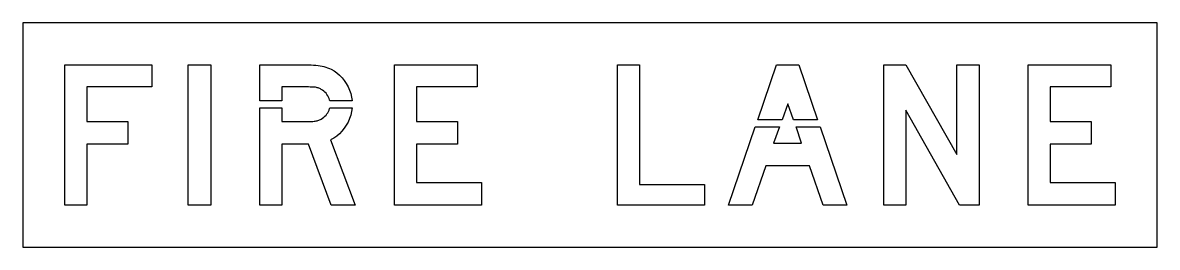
# Model space of a CAD drawing. Extents: x 0 to 81, y 0 to 16.
import ezdxf

# ---------------------------------------------------------------- set-up
doc = ezdxf.new("R2010")
doc.units = 0
doc.layers.add('CUT', color=7, linetype='Continuous')
doc.layers.add('OUTSIDE', color=1, linetype='Continuous')

msp = doc.modelspace()

# ---------------------------------------------------------------- linework, layer by layer
at = {"layer": 'CUT'}
for points in [[(7.4987, 7.351), (4.5867, 7.351), (4.5867, 3), (3.0077, 3), (3.0077, 13), (9.2187, 13), (9.2187, 11.421), (4.5867, 11.421), (4.5867, 8.965), (7.4987, 8.965)], [(11.8122, 3), (11.8122, 13), (13.4262, 13), (13.4262, 3)], [(21.7207, 10.888), (21.6537, 10.973), (21.5797, 11.052), (21.4997, 11.124), (21.4117, 11.189), (21.3187, 11.246), (21.2587, 11.279), (21.2027, 11.307), (21.1467, 11.332), (21.0897, 11.353), (21.0307, 11.371), (20.9677, 11.386), (20.8987, 11.398), (20.8227, 11.407), (20.7367, 11.413), (20.6397, 11.418), (20.5297, 11.42), (20.4067, 11.421), (18.5117, 11.421), (18.5117, 10.444), (16.9327, 10.444), (16.9327, 13), (20.2307, 13), (20.4187, 12.998), (20.5977, 12.994), (20.7667, 12.985), (20.9287, 12.973), (21.0827, 12.956), (21.2307, 12.934), (21.3727, 12.907), (21.5097, 12.875), (21.6417, 12.837), (21.7707, 12.793), (21.8967, 12.742), (22.0207, 12.684), (22.2347, 12.566), (22.4367, 12.424), (22.6267, 12.26), (22.8017, 12.077), (22.9607, 11.877), (23.1037, 11.662), (23.2277, 11.435), (23.3327, 11.198), (23.4167, 10.952), (23.4787, 10.702), (23.5167, 10.448), (23.5169, 10.444), (21.9207, 10.444), (21.9057, 10.505), (21.8727, 10.606), (21.8297, 10.704), (21.7787, 10.798)], [(28.1232, 11.421), (28.1232, 8.965), (31.0352, 8.965), (31.0352, 7.351), (28.1232, 7.351), (28.1232, 4.614), (32.7552, 4.614), (32.7552, 3), (26.5442, 3), (26.5442, 13), (32.4392, 13), (32.4392, 11.421)], [(44.0338, 4.474), (48.6658, 4.474), (48.6658, 3), (42.4548, 3), (42.4548, 13), (44.0338, 13)], [(55.3993, 13), (56.7489, 9.0755), (55.0309, 9.0755), (54.6273, 10.228), (54.2097, 9.0755), (52.471, 9.0755), (53.8203, 13)], [(61.4678, 3), (61.4678, 13), (63.0468, 13), (66.6958, 6.614), (66.6958, 13), (68.2748, 13), (68.2748, 3), (66.8708, 3), (63.0468, 9.772), (63.0468, 3)], [(77.6763, 11.421), (73.3603, 11.421), (73.3603, 8.965), (76.2723, 8.965), (76.2723, 7.351), (73.3603, 7.351), (73.3603, 4.614), (77.9923, 4.614), (77.9923, 3), (71.7813, 3), (71.7813, 13), (77.6763, 13)], [(18.5117, 9.942), (18.5117, 8.965), (20.4067, 8.965), (20.5227, 8.966), (20.6277, 8.968), (20.7217, 8.973), (20.8067, 8.979), (20.8837, 8.988), (20.9547, 9), (21.0207, 9.015), (21.0817, 9.032), (21.1417, 9.054), (21.1997, 9.079), (21.2587, 9.107), (21.3187, 9.14), (21.4117, 9.197), (21.4997, 9.262), (21.5797, 9.334), (21.6537, 9.413), (21.7207, 9.498), (21.7787, 9.588), (21.8297, 9.682), (21.8727, 9.78), (21.9057, 9.88), (21.9208, 9.942), (23.5173, 9.942), (23.5167, 9.93), (23.4777, 9.67), (23.4167, 9.413), (23.3317, 9.164), (23.2257, 8.923), (23.0997, 8.693), (22.9537, 8.476), (22.7907, 8.275), (22.6117, 8.091), (22.4167, 7.927), (22.2077, 7.785), (21.9857, 7.667), (23.7397, 3), (22.0207, 3), (20.4067, 7.351), (18.5117, 7.351), (18.5117, 3), (16.9327, 3), (16.9327, 9.942)], [(54.0278, 8.5735), (53.6103, 7.421), (55.6103, 7.421), (55.2067, 8.5735), (56.9216, 8.5735), (58.8383, 3), (57.1543, 3), (56.1713, 5.807), (53.0483, 5.807), (52.0663, 3), (50.3823, 3), (52.2985, 8.5735)]]:
    msp.add_lwpolyline(points, close=True, dxfattribs=at)
at = {"layer": 'OUTSIDE'}
msp.add_lwpolyline([(0, 0), (81, 0), (81, 16), (0, 16)], close=True, dxfattribs=at)

doc.saveas('drawing.dxf')
